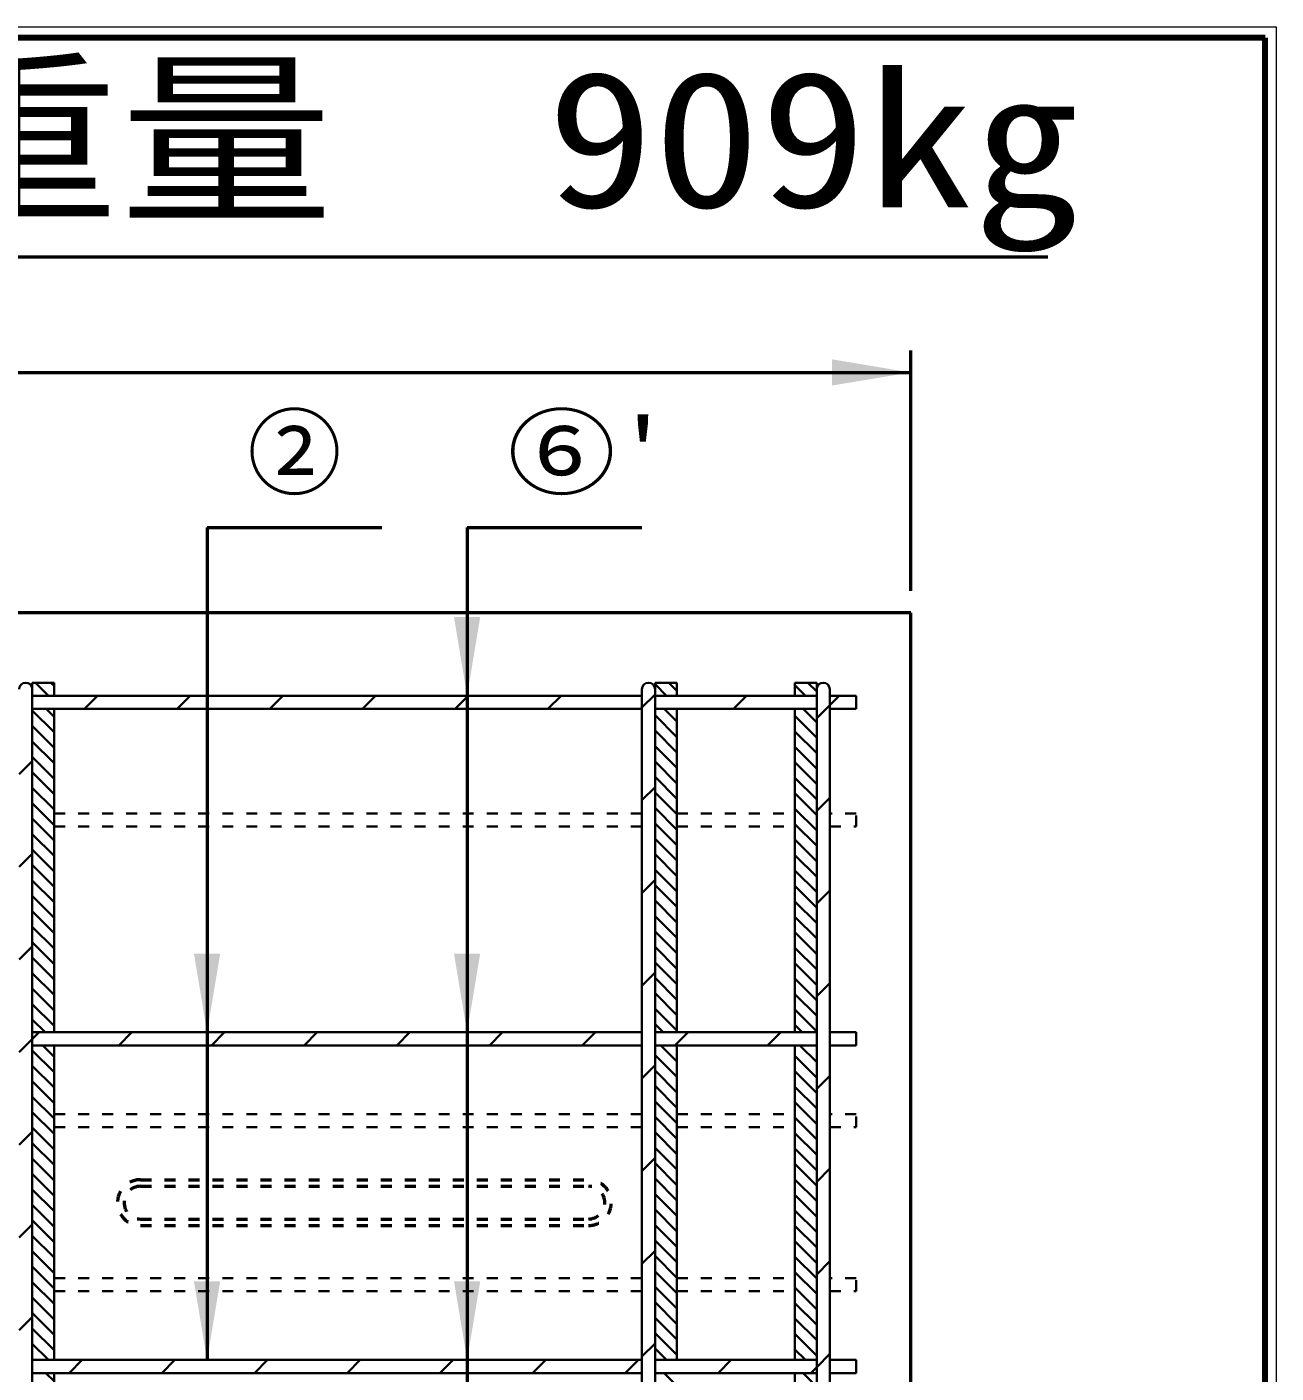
# Model space of a CAD drawing. Units: millimetres, scale not verified. Extents: x 100 to 4105, y 100 to 2870.
# Drawn here: x 3533 to 4105, y 2254 to 2870 of the extents above; entities that cross this region are included whole.
import ezdxf
from ezdxf.enums import TextEntityAlignment as Align

# ---------------------------------------------------------------- set-up
doc = ezdxf.new("R2010")
doc.units = ezdxf.units.MM
doc.header["$LTSCALE"] = 5
doc.linetypes.add('USER1', pattern=[2.2, 1, -1.2])
doc.layers.add('V-nasSTD', color=7, linetype='Continuous', lineweight=50)
doc.styles.add('ＭＳ ゴシック', font='')
doc.styles.get('ＭＳ ゴシック').set_extended_font_data('MS Gothic')

msp = doc.modelspace()

# ---------------------------------------------------------------- hatches: boundary and pattern name
at = {"layer": 'V-nasSTD'}
for points in [[(3901.776, 2705.857), (3937.776, 2711.857), (3901.776, 2717.857)], [(3740.776, 2599.857), (3734.776, 2563.857), (3728.776, 2599.857)], [(3621.776, 2445.857), (3615.776, 2409.857), (3609.776, 2445.857)], [(3740.776, 2445.857), (3734.776, 2409.857), (3728.776, 2445.857)], [(3621.776, 2295.857), (3615.776, 2259.857), (3609.776, 2295.857)], [(3740.776, 2295.857), (3734.776, 2259.857), (3728.776, 2295.857)]]:
    msp.add_hatch(color=256, dxfattribs=at).paths.add_polyline_path(points)

# ---------------------------------------------------------------- linework, layer by layer
at = {"layer": 'V-nasSTD', "lineweight": 100}
for p, q in [((4100, 2865), (105, 2865)), ((4100, 105), (4100, 2865))]:
    msp.add_line(p, q, dxfattribs=at)
at = {"layer": 'V-nasSTD'}
for p, q in [((3278.536, 2764.753), (4000.536, 2764.753)), ((3937.776, 2611.857), (3937.776, 2721.857)), ((1937.776, 2711.857), (3937.776, 2711.857)), ((3615.776, 2640.857), (3695.776, 2640.857)), ((3615.776, 2640.857), (3615.776, 2259.857)), ((3734.776, 2640.857), (3814.776, 2640.857)), ((3734.776, 2640.857), (3734.776, 2105.857)), ((3937.776, 2601.857), (3199.276, 2601.857)), ((3937.776, 2061.857), (3937.776, 2601.857)), ((3937.776, 2508.857), (3937.776, 2576.79))]:
    msp.add_line(p, q, dxfattribs=at)
at = {"layer": 'V-nasSTD', "lineweight": 35}
for p, q in [((3545.776, 2569.857), (3535.776, 2569.857)), ((3535.776, 2569.857), (3545.776, 2569.857)), ((3535.776, 2569.857), (3535.776, 2566.857)), ((3545.776, 2569.857), (3535.776, 2569.857)), ((3537.191, 2569.857), (3543.191, 2563.857)), ((3544.262, 2569.857), (3545.776, 2568.342)), ((3545.776, 2569.857), (3545.776, 2563.857)), ((3545.776, 2563.857), (3545.776, 2569.857)), ((3830.776, 2569.848), (3820.776, 2569.848)), ((3820.776, 2569.848), (3820.776, 2566.848)), ((3830.776, 2569.848), (3820.776, 2569.848)), ((3827.113, 2569.848), (3830.776, 2566.185)), ((3830.776, 2569.848), (3830.776, 2563.848)), ((3830.776, 2563.848), (3830.776, 2569.848)), ((3894.776, 2569.857), (3884.776, 2569.857)), ((3884.776, 2569.857), (3884.776, 2563.857)), ((3884.776, 2569.857), (3894.776, 2569.857)), ((3884.776, 2563.857), (3884.776, 2569.857)), ((3894.776, 2569.857), (3884.776, 2569.857)), ((3884.776, 2569.857), (3884.776, 2563.857)), ((3890.744, 2569.857), (3894.776, 2565.825)), ((3894.776, 2569.857), (3894.776, 2566.848)), ((3535.776, 2566.857), (3535.776, 2096.857)), ((3535.776, 2563.857), (3814.776, 2563.857)), ((3559.636, 2557.857), (3565.636, 2563.857)), ((3602.063, 2557.857), (3608.063, 2563.857)), ((3644.489, 2557.857), (3650.489, 2563.857)), ((3686.916, 2557.857), (3692.916, 2563.857)), ((3729.342, 2557.857), (3735.342, 2563.857)), ((3771.768, 2557.857), (3777.768, 2563.857)), ((3814.776, 2566.848), (3814.776, 2096.848)), ((3820.776, 2564.438), (3814.776, 2558.438)), ((3820.776, 2569.114), (3826.033, 2563.857)), ((3820.776, 2566.848), (3820.776, 2096.848)), ((3820.776, 2563.857), (3894.776, 2563.857)), ((3830.776, 2563.857), (3830.776, 2563.848)), ((3834.329, 2563.848), (3834.337, 2563.857)), ((3841.401, 2563.849), (3841.408, 2563.857)), ((3848.473, 2563.85), (3848.479, 2563.857)), ((3855.545, 2563.851), (3855.55, 2563.857)), ((3856.621, 2557.857), (3862.621, 2563.857)), ((3862.617, 2563.852), (3862.621, 2563.857)), ((3869.689, 2563.853), (3869.692, 2563.857)), ((3876.761, 2563.854), (3876.763, 2563.857)), ((3883.833, 2563.855), (3883.834, 2563.857)), ((3884.776, 2568.754), (3889.673, 2563.857)), ((3894.776, 2566.848), (3894.776, 2096.848)), ((3900.776, 2566.848), (3900.776, 2096.848)), ((3912.776, 2563.857), (3900.776, 2563.857)), ((3905.048, 2563.857), (3900.776, 2559.585)), ((3912.776, 2557.857), (3912.776, 2563.857)), ((3535.776, 2557.857), (3814.776, 2557.857)), ((3535.776, 2557.129), (3545.776, 2547.129)), ((3542.12, 2557.857), (3545.776, 2554.2)), ((3545.776, 2557.857), (3545.776, 2409.857)), ((3545.776, 2510.736), (3545.776, 2557.857)), ((3814.195, 2557.857), (3814.776, 2558.438)), ((3820.776, 2557.857), (3894.776, 2557.857)), ((3824.962, 2557.857), (3830.776, 2552.043)), ((3830.776, 2557.848), (3830.776, 2409.848)), ((3830.776, 2557.848), (3830.776, 2553.225)), ((3884.776, 2409.857), (3884.776, 2557.857)), ((3884.776, 2557.857), (3884.776, 2510.736)), ((3888.602, 2557.857), (3894.776, 2551.683)), ((3900.776, 2559.585), (3894.776, 2553.585)), ((3900.776, 2557.857), (3912.776, 2557.857)), ((3820.776, 2554.972), (3830.776, 2544.972)), ((3830.776, 2553.225), (3830.776, 2510.736)), ((3884.776, 2554.611), (3894.776, 2544.611)), ((3535.776, 2550.058), (3545.776, 2540.058)), ((3820.776, 2547.901), (3830.776, 2537.901)), ((3884.776, 2547.54), (3894.776, 2537.54)), ((3535.776, 2542.987), (3545.776, 2532.987)), ((3820.776, 2540.83), (3830.776, 2530.83)), ((3884.776, 2540.469), (3894.776, 2530.469)), ((3535.776, 2533.997), (3529.776, 2527.997)), ((3535.776, 2535.916), (3545.776, 2525.916)), ((3820.776, 2533.759), (3830.776, 2523.759)), ((3884.776, 2533.398), (3894.776, 2523.398)), ((3535.776, 2528.845), (3545.776, 2518.845)), ((3820.776, 2526.688), (3830.776, 2516.688)), ((3884.776, 2526.327), (3894.776, 2516.327)), ((3535.776, 2521.774), (3545.776, 2511.774)), ((3820.776, 2522.012), (3814.776, 2516.012)), ((3535.776, 2514.703), (3545.776, 2504.703)), ((3820.776, 2519.617), (3830.776, 2509.617)), ((3884.776, 2519.256), (3894.776, 2509.256)), ((3900.776, 2517.159), (3894.776, 2511.159)), ((3545.776, 2504.736), (3545.776, 2510.736)), ((3820.776, 2512.545), (3830.776, 2502.545)), ((3830.776, 2510.736), (3830.776, 2504.736)), ((3884.776, 2512.185), (3894.776, 2502.185)), ((3884.776, 2510.736), (3884.776, 2504.736)), ((3535.776, 2507.632), (3545.776, 2497.632)), ((3545.776, 2409.857), (3545.776, 2504.736)), ((3820.776, 2505.474), (3830.776, 2495.474)), ((3830.776, 2504.736), (3830.776, 2409.848)), ((3884.776, 2505.114), (3894.776, 2495.114)), ((3884.776, 2504.736), (3884.776, 2409.857)), ((3535.776, 2500.561), (3545.776, 2490.561)), ((3820.776, 2498.403), (3830.776, 2488.403)), ((3884.776, 2498.043), (3894.776, 2488.043)), ((3535.776, 2491.57), (3529.776, 2485.57)), ((3535.776, 2493.49), (3545.776, 2483.49)), ((3820.776, 2491.332), (3830.776, 2481.332)), ((3884.776, 2490.972), (3894.776, 2480.972)), ((3535.776, 2486.418), (3545.776, 2476.418)), ((3820.776, 2484.261), (3830.776, 2474.261)), ((3884.776, 2483.901), (3894.776, 2473.901)), ((3535.776, 2479.347), (3545.776, 2469.347)), ((3820.776, 2479.585), (3814.776, 2473.585)), ((3820.776, 2477.19), (3830.776, 2467.19)), ((3535.776, 2472.276), (3545.776, 2462.276)), ((3884.776, 2476.83), (3894.776, 2466.83)), ((3900.776, 2474.732), (3894.776, 2468.732)), ((3535.776, 2465.205), (3545.776, 2455.205)), ((3820.776, 2470.119), (3830.776, 2460.119)), ((3884.776, 2469.759), (3894.776, 2459.759)), ((3820.776, 2463.048), (3830.776, 2453.048)), ((3884.776, 2462.688), (3894.776, 2452.688)), ((3535.776, 2458.134), (3545.776, 2448.134)), ((3820.776, 2455.977), (3830.776, 2445.977)), ((3884.776, 2455.617), (3894.776, 2445.617)), ((3535.776, 2449.144), (3529.776, 2443.144)), ((3535.776, 2451.063), (3545.776, 2441.063)), ((3820.776, 2448.906), (3830.776, 2438.906)), ((3884.776, 2448.545), (3894.776, 2438.545)), ((3535.776, 2443.992), (3545.776, 2433.992)), ((3820.776, 2441.835), (3830.776, 2431.835)), ((3884.776, 2441.474), (3894.776, 2431.474)), ((3535.776, 2436.921), (3545.776, 2426.921)), ((3820.776, 2437.159), (3814.776, 2431.159)), ((3820.776, 2434.764), (3830.776, 2424.764)), ((3884.776, 2434.403), (3894.776, 2424.403)), ((3535.776, 2429.85), (3545.776, 2419.85)), ((3820.776, 2427.693), (3830.776, 2417.693)), ((3900.776, 2432.306), (3894.776, 2426.306)), ((3535.776, 2422.779), (3545.776, 2412.779)), ((3884.776, 2427.332), (3894.776, 2417.332)), ((3535.776, 2415.708), (3541.627, 2409.857)), ((3820.776, 2420.622), (3830.776, 2410.622)), ((3884.776, 2420.261), (3894.776, 2410.261)), ((3535.776, 2409.857), (3814.776, 2409.857)), ((3538.916, 2409.857), (3535.776, 2406.717)), ((3575.342, 2403.857), (3581.342, 2409.857)), ((3617.768, 2403.857), (3623.768, 2409.857)), ((3660.195, 2403.857), (3666.195, 2409.857)), ((3702.621, 2403.857), (3708.621, 2409.857)), ((3745.048, 2403.857), (3751.048, 2409.857)), ((3787.474, 2403.857), (3793.474, 2409.857)), ((3820.776, 2413.551), (3824.47, 2409.857)), ((3820.776, 2409.857), (3894.776, 2409.857)), ((3835.901, 2409.857), (3829.901, 2403.857)), ((3872.327, 2403.857), (3878.327, 2409.857)), ((3884.776, 2413.19), (3888.109, 2409.857)), ((3912.776, 2409.857), (3900.776, 2409.857)), ((3912.776, 2403.857), (3912.776, 2409.857)), ((3535.776, 2406.717), (3529.776, 2400.717)), ((3535.776, 2403.857), (3814.776, 2403.857)), ((3540.556, 2403.857), (3545.776, 2398.637)), ((3545.776, 2403.857), (3545.776, 2259.857)), ((3545.776, 2372.357), (3545.776, 2403.857)), ((3820.776, 2403.857), (3894.776, 2403.857)), ((3823.399, 2403.857), (3830.776, 2396.479)), ((3830.476, 2403.851), (3830.776, 2403.551)), ((3830.776, 2403.848), (3830.776, 2259.848)), ((3830.776, 2372.357), (3830.776, 2403.848)), ((3884.776, 2259.857), (3884.776, 2403.857)), ((3884.776, 2403.857), (3884.776, 2372.357)), ((3887.038, 2403.857), (3894.776, 2396.119)), ((3900.776, 2403.857), (3912.776, 2403.857)), ((3535.776, 2401.566), (3545.776, 2391.566)), ((3820.776, 2399.408), (3830.776, 2389.408)), ((3884.776, 2399.048), (3894.776, 2389.048)), ((3535.776, 2394.495), (3545.776, 2384.495)), ((3820.776, 2394.732), (3814.776, 2388.732)), ((3820.776, 2392.337), (3830.776, 2382.337)), ((3884.776, 2391.977), (3894.776, 2381.977)), ((3535.776, 2387.424), (3545.776, 2377.424)), ((3820.776, 2385.266), (3830.776, 2375.266)), ((3884.776, 2384.906), (3894.776, 2374.906)), ((3900.776, 2389.88), (3894.776, 2383.88)), ((3535.776, 2380.352), (3545.776, 2370.352)), ((3535.776, 2373.281), (3545.776, 2363.281)), ((3545.776, 2366.357), (3545.776, 2372.357)), ((3820.776, 2378.195), (3830.776, 2368.195)), ((3830.776, 2366.357), (3830.776, 2372.357)), ((3884.776, 2377.835), (3894.776, 2367.835)), ((3884.776, 2372.357), (3884.776, 2366.357)), ((3535.776, 2366.21), (3545.776, 2356.21)), ((3545.776, 2302.357), (3545.776, 2366.357)), ((3820.776, 2371.124), (3830.776, 2361.124)), ((3830.776, 2302.357), (3830.776, 2366.357)), ((3884.776, 2370.764), (3894.776, 2360.764)), ((3884.776, 2366.357), (3884.776, 2302.357)), ((3535.776, 2364.291), (3529.776, 2358.291)), ((3820.776, 2364.053), (3830.776, 2354.053)), ((3884.776, 2363.693), (3894.776, 2353.693)), ((3535.776, 2359.139), (3545.776, 2349.139)), ((3820.776, 2356.982), (3830.776, 2346.982)), ((3884.776, 2356.622), (3894.776, 2346.622)), ((3535.776, 2352.068), (3545.776, 2342.068)), ((3820.776, 2352.306), (3814.776, 2346.306)), ((3820.776, 2349.911), (3830.776, 2339.911)), ((3884.776, 2349.551), (3894.776, 2339.551)), ((3535.776, 2344.997), (3545.776, 2334.997)), ((3820.776, 2342.84), (3830.776, 2332.84)), ((3884.776, 2342.479), (3894.776, 2332.479)), ((3900.776, 2347.453), (3894.776, 2341.453)), ((3535.776, 2337.926), (3545.776, 2327.926)), ((3820.776, 2335.769), (3830.776, 2325.769)), ((3884.776, 2335.408), (3894.776, 2325.408)), ((3535.776, 2330.855), (3545.776, 2320.855)), ((3535.776, 2323.784), (3545.776, 2313.784)), ((3820.776, 2328.698), (3830.776, 2318.698)), ((3884.776, 2328.337), (3894.776, 2318.337)), ((3535.776, 2321.864), (3529.776, 2315.864)), ((3820.776, 2321.627), (3830.776, 2311.627)), ((3884.776, 2321.266), (3894.776, 2311.266)), ((3535.776, 2316.713), (3545.776, 2306.713)), ((3820.776, 2314.556), (3830.776, 2304.556)), ((3884.776, 2314.195), (3894.776, 2304.195)), ((3535.776, 2309.642), (3545.776, 2299.642)), ((3820.776, 2309.88), (3814.776, 2303.88)), ((3820.776, 2307.484), (3830.776, 2297.484)), ((3884.776, 2307.124), (3894.776, 2297.124)), ((3900.776, 2305.027), (3894.776, 2299.027)), ((3535.776, 2302.571), (3545.776, 2292.571)), ((3545.776, 2296.357), (3545.776, 2302.357)), ((3820.776, 2300.413), (3830.776, 2290.413)), ((3830.776, 2296.357), (3830.776, 2302.357)), ((3884.776, 2302.357), (3884.776, 2296.357)), ((3884.776, 2300.053), (3894.776, 2290.053)), ((3535.776, 2295.5), (3545.776, 2285.5)), ((3545.776, 2259.857), (3545.776, 2296.357)), ((3820.776, 2293.342), (3830.776, 2283.342)), ((3830.776, 2259.848), (3830.776, 2296.357)), ((3884.776, 2296.357), (3884.776, 2259.857)), ((3884.776, 2292.982), (3894.776, 2282.982)), ((3535.776, 2288.429), (3545.776, 2278.429)), ((3820.776, 2286.271), (3830.776, 2276.271)), ((3884.776, 2285.911), (3894.776, 2275.911)), ((3535.776, 2281.358), (3545.776, 2271.358)), ((3535.776, 2279.438), (3529.776, 2273.438)), ((3535.776, 2274.286), (3545.776, 2264.286)), ((3820.776, 2279.2), (3830.776, 2269.2)), ((3884.776, 2278.84), (3894.776, 2268.84)), ((3820.776, 2267.453), (3814.776, 2261.453)), ((3820.776, 2272.129), (3830.776, 2262.129)), ((3884.776, 2271.769), (3894.776, 2261.769)), ((3535.776, 2267.215), (3543.135, 2259.857)), ((3820.776, 2265.058), (3825.977, 2259.857)), ((3884.776, 2264.698), (3889.617, 2259.857)), ((3900.776, 2262.6), (3894.776, 2256.6)), ((3535.776, 2259.857), (3814.776, 2259.857)), ((3558.621, 2259.857), (3552.621, 2253.857)), ((3595.048, 2253.857), (3601.048, 2259.857)), ((3637.474, 2253.857), (3643.474, 2259.857)), ((3679.901, 2253.857), (3685.901, 2259.857)), ((3722.327, 2253.857), (3728.327, 2259.857)), ((3764.753, 2253.857), (3770.753, 2259.857)), ((3807.18, 2253.857), (3813.18, 2259.857)), ((3820.776, 2259.857), (3894.776, 2259.857)), ((3849.606, 2253.857), (3855.606, 2259.857)), ((3892.033, 2253.857), (3894.776, 2256.6)), ((3912.776, 2259.857), (3900.776, 2259.857)), ((3912.776, 2253.857), (3912.776, 2259.857)), ((3535.776, 2253.857), (3814.776, 2253.857)), ((3542.064, 2253.857), (3545.776, 2250.144)), ((3545.776, 2253.857), (3545.776, 2105.857)), ((3545.776, 2158.977), (3545.776, 2253.857)), ((3820.776, 2253.857), (3894.776, 2253.857)), ((3824.906, 2253.857), (3830.776, 2247.987)), ((3884.776, 2105.857), (3884.776, 2253.857)), ((3884.776, 2253.857), (3884.776, 2158.977)), ((3888.546, 2253.857), (3894.776, 2247.627)), ((3900.776, 2253.857), (3912.776, 2253.857))]:
    msp.add_line(p, q, dxfattribs=at)
at = {"layer": 'V-nasSTD', "linetype": 'USER1', "lineweight": 35}
for p, q in [((3545.776, 2510.033), (3814.776, 2510.033)), ((3830.776, 2510.033), (3884.776, 2510.033)), ((3912.776, 2510.033), (3900.776, 2510.033)), ((3912.776, 2504.033), (3912.776, 2510.033)), ((3545.776, 2504.033), (3814.776, 2504.033)), ((3830.776, 2504.033), (3884.776, 2504.033)), ((3900.776, 2504.033), (3912.776, 2504.033)), ((3545.776, 2372.357), (3814.776, 2372.357)), ((3830.776, 2372.357), (3884.776, 2372.357)), ((3912.776, 2372.357), (3900.776, 2372.357)), ((3912.776, 2366.357), (3912.776, 2372.357)), ((3545.776, 2366.357), (3814.776, 2366.357)), ((3830.776, 2366.357), (3884.776, 2366.357)), ((3900.776, 2366.357), (3912.776, 2366.357)), ((3545.776, 2297.357), (3814.776, 2297.357)), ((3830.776, 2297.357), (3884.776, 2297.357)), ((3912.776, 2297.357), (3900.776, 2297.357)), ((3912.776, 2291.357), (3912.776, 2297.357)), ((3545.776, 2291.357), (3814.776, 2291.357)), ((3830.776, 2291.357), (3884.776, 2291.357)), ((3900.776, 2291.357), (3912.776, 2291.357))]:
    msp.add_line(p, q, dxfattribs=at)
at = {"layer": 'V-nasSTD', "linetype": 'USER1'}
for p, q in [((3585.276, 2342.357), (3790.276, 2342.357)), ((3585.276, 2342.357), (3790.276, 2342.357)), ((3585.276, 2339.357), (3790.276, 2339.357)), ((3585.276, 2339.357), (3790.276, 2339.357)), ((3585.276, 2324.357), (3790.276, 2324.357)), ((3585.276, 2324.357), (3790.276, 2324.357)), ((3585.276, 2321.357), (3790.276, 2321.357)), ((3585.276, 2321.357), (3790.276, 2321.357))]:
    msp.add_line(p, q, dxfattribs=at)
at = {"layer": 'V-nasSTD', "lineweight": 13}
msp.add_lwpolyline([(100, 100), (100, 2870), (4105, 2870), (4105, 100)], close=True, dxfattribs=at)
at = {"layer": 'V-nasSTD', "lineweight": 35}
for centre in [(3532.776, 2566.857), (3817.776, 2566.848), (3897.776, 2566.848)]:
    msp.add_arc(centre, 3, 0, 180, dxfattribs=at)
at = {"layer": 'V-nasSTD', "linetype": 'USER1'}
for centre, radius, start, end in [((3585.276, 2331.857), 10.5, 90, 270), ((3585.276, 2331.857), 10.5, 90, 270), ((3790.276, 2331.857), 10.5, 270, 90), ((3790.276, 2331.857), 10.5, 270, 90), ((3585.276, 2331.857), 7.5, 90, 270), ((3585.276, 2331.857), 7.5, 90, 270), ((3790.276, 2331.857), 7.5, 270, 90), ((3790.276, 2331.857), 7.5, 270, 90)]:
    msp.add_arc(centre, radius, start, end, dxfattribs=at)

# ---------------------------------------------------------------- texts
at = {"layer": 'V-nasSTD', "style": 'ＭＳ ゴシック', "width": 1.15}
for s, height, p in [('参考重量\u3000909kg', 62.32, (3282.536, 2849.753)), ("⑥'", 31.67, (3753.176, 2691.057))]:
    msp.add_text(s, height=height, dxfattribs=at).set_placement(p, align=Align.TOP_LEFT)
at = {"layer": 'V-nasSTD', "style": 'ＭＳ ゴシック'}
msp.add_text('②', height=31.67, dxfattribs=at).set_placement((3634.176, 2691.057), align=Align.TOP_LEFT)

doc.saveas('drawing.dxf')
